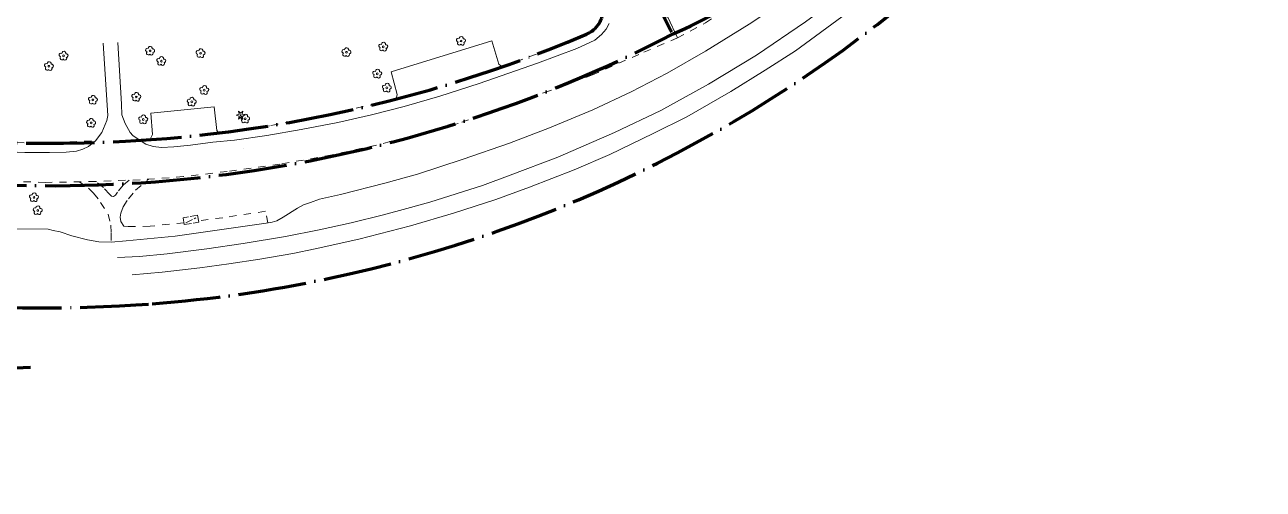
# Model space of a CAD drawing. Header units: metres. Extents: x 153803 to 154505, y 6403132 to 6403840.
# Drawn here: x 154233.7 to 154505.4, y 6403131.6 to 6403233.4 of the extents above; entities that cross this region are included whole.
import ezdxf

# ---------------------------------------------------------------- set-up
doc = ezdxf.new("R2010")
doc.units = ezdxf.units.M
for name, pattern in [('Användninggräns', [19.1, 15, -2, 0.1, -2]), ('Hus', [2, 1.6, -0.4]), ('Vägkant-kantremsa', [3.2, 1.6, -1.6])]:
    doc.linetypes.add(name, pattern=pattern)
for name, color, linetype, lineweight in [('BYG_SKÄRMTAK_TAKKONTUR', 131, 'Hus', 18), ('DP_ANVÄNDNING_GRÄNS', 143, 'Användninggräns', 70), ('OVE_TEXT_GATUNAMN', 239, 'Continuous', 5), ('PRI_MARKSLAG_BARRTRÄD', 100, 'Continuous', 18), ('PRI_MARKSLAG_LÖVTRÄD', 100, 'Continuous', 18), ('PRI_VÄG_KANTSTÖD', 34, 'Continuous', 18), ('PRI_VÄG_REFUG', 34, 'Continuous', 18), ('PRI_VÄG_VÄGKANT', 34, 'Vägkant-kantremsa', 18)]:
    doc.layers.add(name, color=color, linetype=linetype, lineweight=lineweight)

# ---------------------------------------------------------------- blocks, each defined once
blk = doc.blocks.new('PRI_M_LÖVTRÄD')
blk.add_circle((0, 0), 0.2)
for centre, radius, start, end in [((-0.601762, 0.206006), 0.384732, 57.341651, 261.23001), ((0.047722, 0.56156), 0.443002, 345.022908, 184.096476), ((0.585988, 0.07036), 0.392534, 269.444378, 106.321877), ((-0.395828, -0.476108), 0.401424, 131.233971, 330.911027), ((0.306072, -0.564084), 0.367104, 196.976003, 41.224955)]:
    blk.add_arc(centre, radius, start, end)
blk = doc.blocks.new('PRI_M_BARRTRÄD')
for p, q in [((-1, 0), (-0.34641, 0.2)), ((-0.34641, -0.2), (-1, 0)), ((-0.5, 0.866026), (0, 0.4)), ((-0.34641, 0.2), (-0.5, 0.866026)), ((0, 0.4), (0.5, 0.866026)), ((0.5, 0.866026), (0.34641, 0.2)), ((0.34641, 0.2), (1, 0)), ((1, 0), (0.34641, -0.2)), ((-0.5, -0.866026), (-0.34641, -0.2)), ((0, -0.4), (-0.5, -0.866026)), ((0.5, -0.866026), (0, -0.4)), ((0.34641, -0.2), (0.5, -0.866026))]:
    blk.add_line(p, q)
blk.add_circle((0, 0), 0.1)
blk = doc.blocks.new('OSYNLIG')
blk.add_circle((0, 0), 0.005)

msp = doc.modelspace()

# ---------------------------------------------------------------- linework, layer by layer
at = {"layer": 'BYG_SKÄRMTAK_TAKKONTUR'}
msp.add_polyline3d([(154271.59, 6403191.69, 91.17), (154268.43, 6403191.15, 91.17), (154268.7, 6403189.63, 91.17), (154271.85, 6403190.18, 91.17)], close=True, dxfattribs=at)
msp.add_polyline3d([(154269.03, 6403190.05, 91.21), (154271.24, 6403191.13, 91.33)], dxfattribs=at)
at = {"layer": 'DP_ANVÄNDNING_GRÄNS', "flags": 128}
msp.add_lwpolyline([(154234.94, 6403158.31), (154210.63, 6403157.29), (154070.34, 6403131.62), (154058.59, 6403203.08), (153894.35, 6403358.47), (153921.38, 6403378.84)], dxfattribs=at)
for points in [[(154261.61, 6403172.27, 0.26495), (154505.41, 6403337.09)], [(154375.92, 6403231.45, 0.125872), (154412.08, 6403259.01)], [(154370.39, 6403245.91, 0.076983), (154375.87, 6403231.42)], [(154356.95, 6403231.39, 0.31284), (154360.6, 6403237.18)], [(154048.97, 6403233.21, 0.178796), (154261.61, 6403172.27)], [(154181.27, 6403204.02, 0.171279), (154375.92, 6403231.44)], [(154214.93, 6403208.48, 0.121606), (154356.95, 6403231.39)]]:
    msp.add_lwpolyline(points, format="xyb", dxfattribs=at)
at = {"layer": 'PRI_VÄG_KANTSTÖD'}
for points in [[(154319.88, 6403200.71, 88.27), (154329.88, 6403203.99, 88.16), (154340.06, 6403207.47, 87.99), (154348.82, 6403210.87, 87.87), (154358.33, 6403214.8, 87.73), (154366.7, 6403218.76, 87.58), (154374.67, 6403222.87, 87.45), (154383.07, 6403227.69, 87.34), (154392.62, 6403233.59, 87.25), (154401.95, 6403239.85, 87.08), (154409.73, 6403245.47, 86.78), (154416.77, 6403250.63, 86.74), (154422.44, 6403255.36, 86.59), (154432.23, 6403264.87, 86.52), (154436.67, 6403269.62, 86.53)], [(154353.27, 6403256.72, 88.78), (154363.44, 6403257.06, 88.7), (154374.87, 6403257.51, 88.26), (154375.18, 6403253.52, 88.21), (154372.48, 6403253.34, 88.22), (154370.64, 6403252.41, 88.28), (154369.06, 6403250.75, 88.33), (154368.45, 6403249.26, 88.39), (154368.12, 6403247.74, 88.39), (154368.25, 6403243.62, 88.33), (154368.73, 6403240.08, 88.24), (154370.17, 6403237.88, 88.15), (154372.01, 6403236.1, 87.96), (154374.81, 6403235.13, 87.75), (154376.88, 6403230.59, 87.73)], [(154254.96, 6403213.68, 88.44), (154255.72, 6403211.84, 88.42), (154256.81, 6403209.85, 88.44), (154257.39, 6403209.15, 88.45), (154258.79, 6403208.25, 88.45), (154260.26, 6403207.3, 88.43), (154261.83, 6403206.79, 88.47), (154263.7, 6403206.52, 88.48), (154266.37, 6403206.72, 88.53), (154270.05, 6403207.04, 88.63), (154274.93, 6403207.74, 88.75), (154279.7, 6403208.14, 88.86), (154286.77, 6403209.16, 88.96), (154294.36, 6403210.48, 89.03), (154302.38, 6403212.02, 89.03), (154309.76, 6403213.69, 89.1), (154316.95, 6403215.51, 89.1), (154324.73, 6403217.83, 89.05), (154333.4, 6403220.56, 89), (154346.21, 6403225, 88.65), (154354.81, 6403228.27, 88.51), (154358.77, 6403230.11, 88.4), (154360.23, 6403231.3, 88.36), (154361.22, 6403232.47, 88.3), (154361.92, 6403233.74, 88.26)], [(154315.19, 6403217.19, 89.21), (154315.4, 6403218.16, 89.23), (154314.11, 6403223.14, 89.4), (154336.16, 6403229.94, 89.21), (154337.72, 6403224.81, 89.09), (154338.47, 6403224.22, 88.97)], [(154251.9, 6403213.55, 88.46), (154250.91, 6403229.42, 88.61)], [(154254.08, 6403229.56, 88.61), (154254.93, 6403216.08, 88.49), (154254.96, 6403213.68, 88.44)], [(154206.89, 6403224.83, 86.57), (154207.17, 6403218.36, 86.68), (154207.47, 6403213.45, 86.79), (154207.83, 6403211.82, 86.85), (154208.64, 6403209.99, 86.95), (154209.44, 6403208.78, 86.95), (154210.46, 6403207.84, 87.05), (154211.9, 6403207.05, 87.16), (154213.43, 6403206.62, 87.15), (154217.12, 6403206.22, 87.15), (154225.05, 6403205.78, 87.33), (154233.69, 6403205.44, 87.63), (154239.12, 6403205.46, 87.83), (154242.75, 6403205.54, 87.94), (154245.02, 6403205.76, 88.04), (154246.46, 6403206.19, 88.07), (154247.69, 6403206.78, 88.11), (154249.19, 6403208.01, 88.2), (154250.59, 6403209.82, 88.31), (154251.67, 6403212.46, 88.48), (154251.9, 6403213.55, 88.46)], [(154105.78, 6403221.16, 84.02), (154109.48, 6403219.39, 84.15), (154115.56, 6403216.6, 84.35), (154121.59, 6403213.98, 84.49), (154129.17, 6403210.97, 84.78), (154136.5, 6403208.17, 85.15), (154143.18, 6403205.74, 85.52), (154152.58, 6403202.26, 86.06), (154160.07, 6403199.56, 86.52), (154166.48, 6403197.43, 86.83), (154172.73, 6403195.69, 87.15), (154178.93, 6403194.2, 87.44), (154187.68, 6403192.64, 87.69), (154195.26, 6403191.47, 87.95), (154203.87, 6403190.39, 88.18), (154210.61, 6403189.71, 88.4), (154218.8, 6403189.09, 88.54), (154226.89, 6403188.73, 88.63), (154238.81, 6403188.63, 88.78)], [(154261.24, 6403208.34, 88.51), (154261.71, 6403209.38, 88.53), (154261.36, 6403214.05, 88.66), (154275.28, 6403215.44, 89.06), (154275.84, 6403210.24, 88.88), (154276.3, 6403209.73, 88.85)], [(154319.88, 6403200.71, 88.11), (154312.66, 6403198.7, 88.23), (154302.99, 6403196.22, 88.29), (154298.39, 6403195.2, 88.33), (154296.37, 6403194.51, 88.39), (154294.87, 6403193.98, 88.49), (154293.53, 6403193.22, 88.51), (154290.39, 6403191.25, 88.55), (154289, 6403190.48, 88.63), (154287.96, 6403190.17, 88.7), (154286.64, 6403189.92, 88.7), (154266.72, 6403187.08, 88.79), (154255.95, 6403186.11, 88.95), (154252.68, 6403185.81, 88.99), (154249.94, 6403185.88, 89.04), (154247.49, 6403186.29, 89.03), (154244.03, 6403187.18, 89.03), (154241.48, 6403188.05, 89.03), (154239.94, 6403188.38, 88.97), (154238.81, 6403188.63, 88.97)], [(154322.55, 6403194.58, 88.45), (154317.54, 6403193.14, 88.45), (154312.42, 6403191.79, 88.47), (154305.28, 6403190.04, 88.59), (154298.26, 6403188.46, 88.68), (154290.91, 6403187, 88.76), (154281.6, 6403185.48, 88.95), (154273.62, 6403184.32, 88.98), (154264.96, 6403183.24, 89.17), (154258.83, 6403182.61, 89.17), (154254.07, 6403182.42, 89.15)]]:
    msp.add_polyline3d(points, dxfattribs=at)
at = {"layer": 'PRI_VÄG_REFUG'}
for points in [[(154437.94, 6403261.5, 86.7), (154431.4, 6403255.18, 86.82), (154422.65, 6403247.68, 86.95), (154414.96, 6403241.41, 86.98), (154404.97, 6403234.07, 87.19), (154394.25, 6403226.79, 87.39), (154383.67, 6403220.45, 87.65), (154373.23, 6403214.62, 87.66), (154363.06, 6403209.82, 87.68), (154350.65, 6403204.44, 88), (154340.17, 6403200.49, 88.21), (154334.14, 6403198.24, 88.36), (154322.55, 6403194.58, 88.5)], [(154257.24, 6403178.63, 89.19), (154263.82, 6403179.23, 89.2), (154272.07, 6403180.13, 89.16), (154278.44, 6403181.01, 89.11), (154285.3, 6403182.07, 89), (154292.51, 6403183.33, 88.93), (154297.42, 6403184.3, 88.87), (154306.99, 6403186.44, 88.81), (154318.35, 6403189.37, 88.6), (154327.78, 6403192.14, 88.5), (154337.02, 6403195.14, 88.33), (154344.46, 6403197.88, 88.23), (154354.22, 6403201.64, 88.17), (154362.05, 6403205.01, 88.02), (154371.58, 6403209.58, 87.88), (154378.95, 6403213.3, 87.71), (154388.59, 6403218.82, 87.63), (154396.16, 6403223.49, 87.53), (154402.8, 6403227.71, 87.42), (154414.06, 6403236.02, 87.17)]]:
    msp.add_polyline3d(points, dxfattribs=at)
at = {"layer": 'PRI_VÄG_VÄGKANT'}
for points in [[(154376.88, 6403230.59, 87.73), (154383.05, 6403233.85, 87.13), (154391.86, 6403239.58, 86.09), (154399.03, 6403244.89, 85.17), (154406.06, 6403251, 84.39), (154410.79, 6403256.27, 84.19), (154414.12, 6403260.01, 83.98)], [(154376.88, 6403230.59, 87.73), (154368.45, 6403226.94, 88.16), (154358.26, 6403222.48, 88.48), (154348.8, 6403218.97, 88.87), (154337.12, 6403214.72, 89.07), (154328.78, 6403211.82, 89.12), (154320.06, 6403209.42, 89.24), (154310.83, 6403207.05, 89.28), (154301.12, 6403204.93, 89.18), (154289.69, 6403202.87, 89.1), (154278.12, 6403201.3, 88.99), (154268.54, 6403200.15, 88.73), (154259.01, 6403199.48, 88.53), (154249.28, 6403199.08, 88.28), (154238.21, 6403198.89, 87.95), (154223.82, 6403199.35, 87.46)], [(154338.47, 6403224.22, 88.97), (154344.47, 6403226.49, 88.68), (154352.05, 6403229.24, 88.61), (154354.99, 6403230.75, 88.58)], [(154276.3, 6403209.73, 88.85), (154287.71, 6403211.34, 89.02), (154300.1, 6403213.87, 89.11), (154311.17, 6403216.18, 89.15), (154315.19, 6403217.19, 89.21)], [(154225.57, 6403208.16, 87.35), (154228.79, 6403207.75, 87.44), (154237.16, 6403207.49, 87.82), (154249.19, 6403208.01, 88.2)], [(154258.79, 6403208.25, 88.45), (154261.24, 6403208.34, 88.51)], [(154245.66, 6403199.02, 88.14), (154247.68, 6403197.66, 88.37), (154248.8, 6403196.54, 88.43), (154250.34, 6403194.5, 88.57), (154251.99, 6403191.94, 88.73), (154252.55, 6403189.52, 88.85), (154252.68, 6403187.75, 88.85), (154252.68, 6403185.81, 88.85)], [(154256.6, 6403199.38, 88.46), (154255.3, 6403198.31, 88.46), (154254.01, 6403196.74, 88.48), (154253.59, 6403196.12, 88.52), (154253.18, 6403195.79, 88.53), (154252.72, 6403195.86, 88.53), (154252.28, 6403196.33, 88.53), (154250.94, 6403197.8, 88.41), (154249.28, 6403199.08, 88.28)], [(154268.63, 6403190.04, 88.82), (154261.18, 6403189.29, 88.83), (154256.37, 6403189.19, 88.91), (154255.41, 6403189.33, 88.91), (154254.75, 6403190.32, 88.91), (154254.6, 6403191.24, 88.91), (154254.74, 6403192.15, 88.86), (154255.29, 6403193.56, 88.73), (154256.43, 6403195.31, 88.69), (154258.02, 6403197.2, 88.6), (154260.83, 6403199.61, 88.52)], [(154287.05, 6403189.99, 88.83), (154286.48, 6403192.55, 88.8), (154277.12, 6403191.15, 88.81), (154271.8, 6403190.47, 88.81)]]:
    msp.add_polyline3d(points, dxfattribs=at)

# ---------------------------------------------------------------- block references
at = {"layer": 'OVE_TEXT_GATUNAMN', "xscale": 0.01, "yscale": 0.01, "zscale": 0.01}
msp.add_blockref('OSYNLIG', (154281.74, 6403206.27), dxfattribs=at)
at = {"layer": 'PRI_MARKSLAG_BARRTRÄD'}
msp.add_blockref('PRI_M_BARRTRÄD', (154281.06, 6403213.64, 89.51), dxfattribs=at)
at = {"layer": 'PRI_MARKSLAG_LÖVTRÄD'}
for p in [(154329.41, 6403229.89, 88.87), (154242.22, 6403226.63, 88.41), (154261.18, 6403227.71, 88.57), (154272.27, 6403227.19, 89.21), (154304.26, 6403227.42, 89.67), (154312.35, 6403228.62, 89.29), (154239, 6403224.35, 88.28), (154263.66, 6403225.47, 88.58), (154311.03, 6403222.71, 89.25), (154273.07, 6403219.12, 89.26), (154313.14, 6403219.64, 89.16), (154248.65, 6403216.97, 88.51), (154258.17, 6403217.62, 88.7), (154270.33, 6403216.55, 89.18), (154259.69, 6403212.68, 88.61), (154282.06, 6403212.85, 89.52), (154248.25, 6403211.92, 88.23), (154235.72, 6403195.6, 88.38), (154236.54, 6403192.75, 88.61)]:
    msp.add_blockref('PRI_M_LÖVTRÄD', p, dxfattribs=at)

doc.saveas('drawing.dxf')
